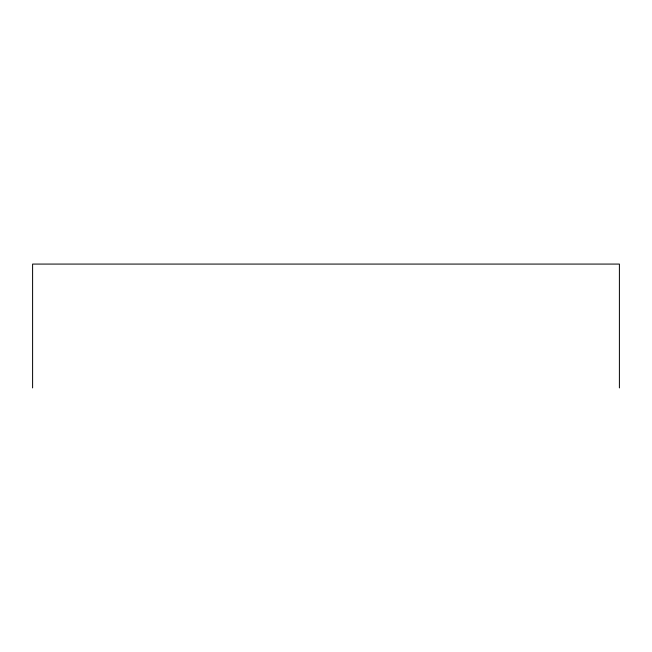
<?xml version="1.0" encoding="UTF-8"?>
<svg xmlns="http://www.w3.org/2000/svg" width="652" height="652" viewBox="0 0 652 652"><rect width="100%" height="100%" fill="white"/><g stroke="black" fill="none" stroke-linecap="round" stroke-linejoin="round"><path stroke-width="0.98" d="M619.4 387.924L619.4 264.076L32.6 264.076L32.6 387.924"/></g></svg>
